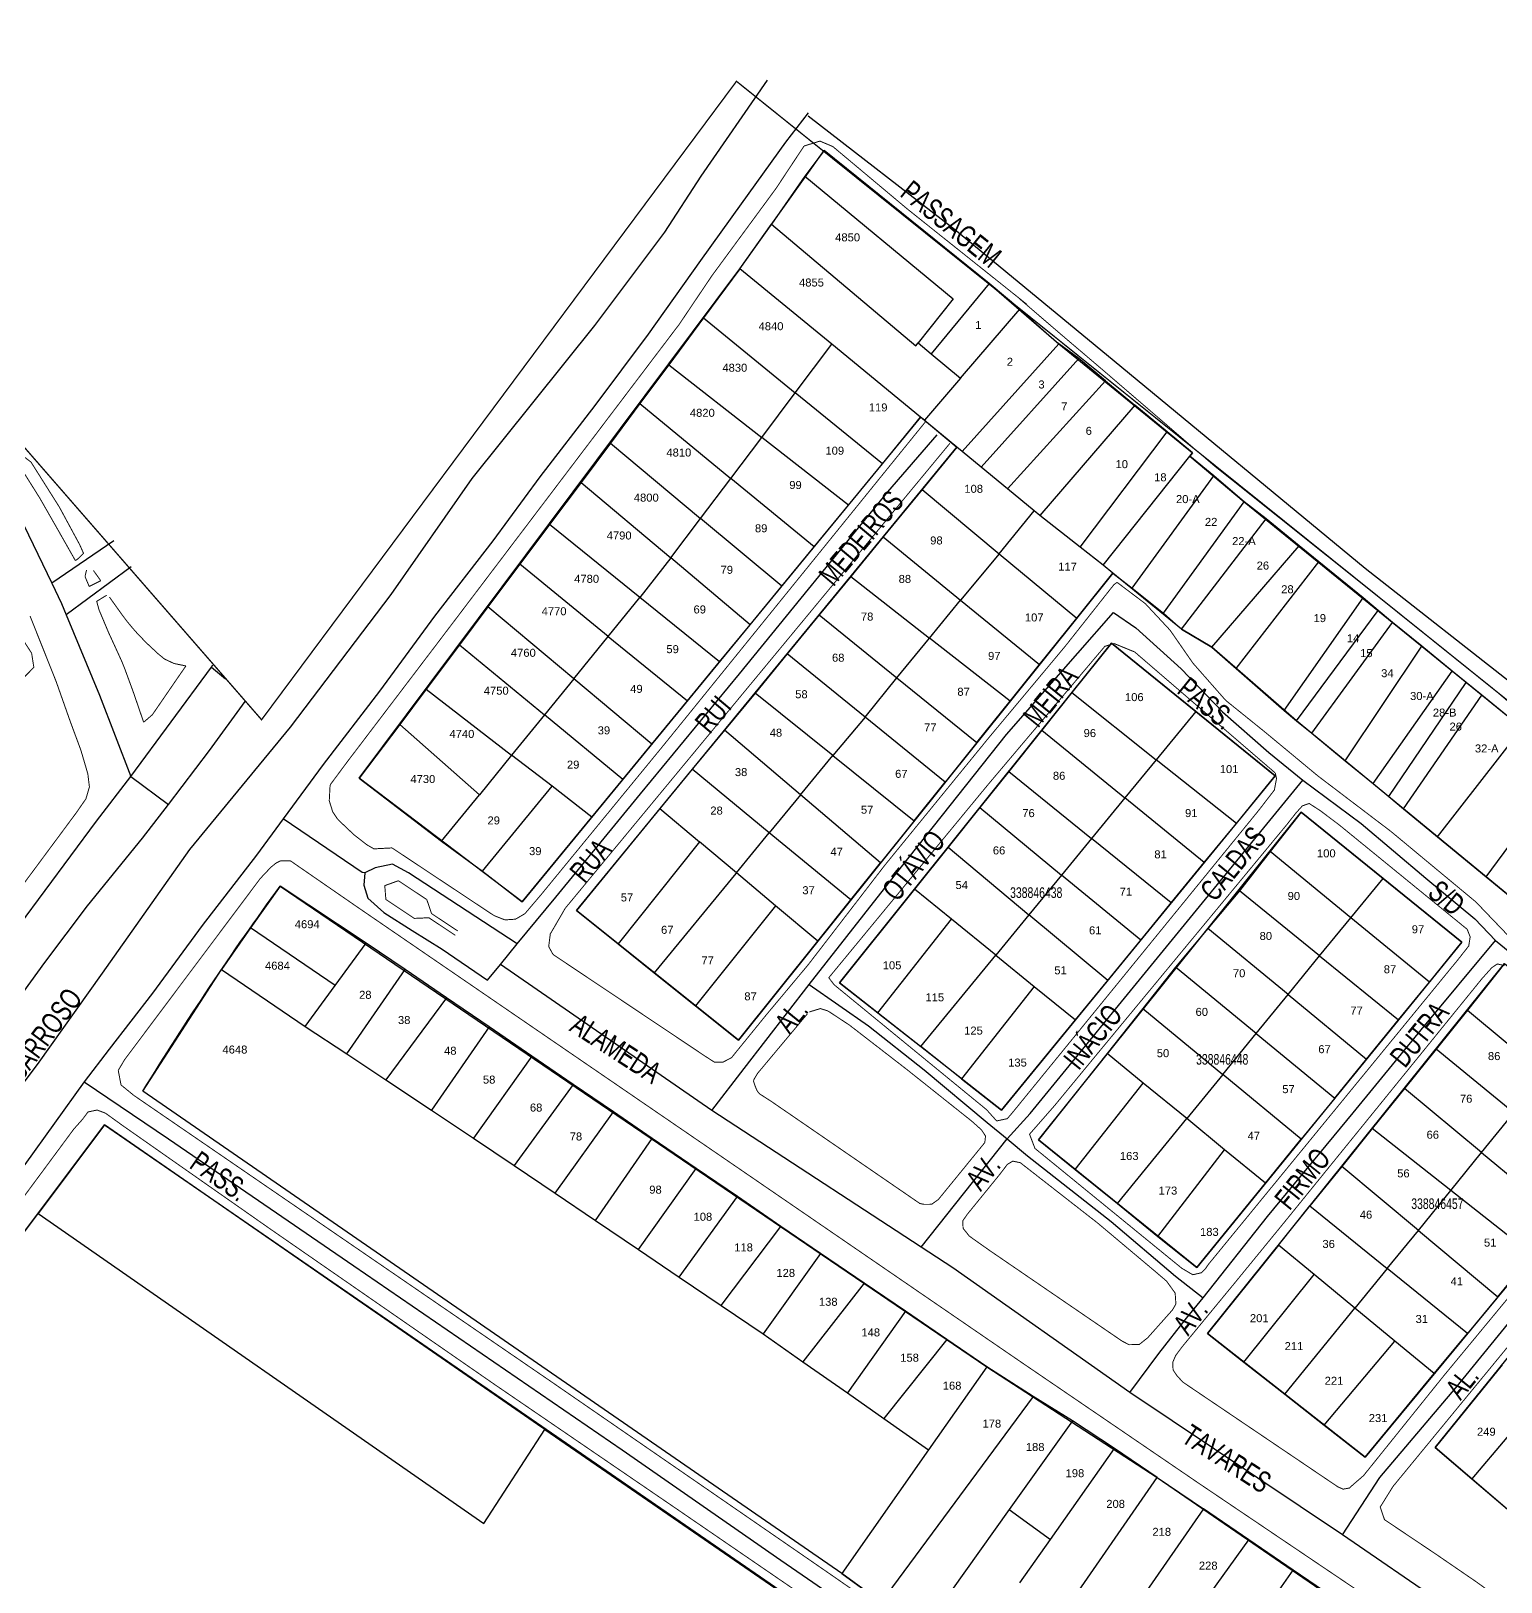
# Model space of a CAD drawing. Extents: x 203640 to 206998, y 4842129 to 4844379.
# Drawn here: x 206419.8 to 206695.2, y 4843734.6 to 4844025.3 of the extents above; entities that cross this region are included whole.
import ezdxf
from ezdxf.enums import TextEntityAlignment as Align

# ---------------------------------------------------------------- set-up
doc = ezdxf.new("R2010")
doc.units = 0
doc.header["$LTSCALE"] = 1.5
doc.header["$MEASUREMENT"] = 0
doc.linetypes.add('PHANTOMX2', pattern=[5, 2.5, -0.5, 0.5, -0.5, 0.5, -0.5])
doc.linetypes.add('TRACO_25', pattern=[8, 3, -1, 1, -1, 1, -1])
for name, color, linetype in [('CD-MALHA-LOTES', 40, 'CONTINUOUS'), ('CD_TXT_QUADRA', 7, 'CONTINUOUS'), ('LM-LIM-SETOR-FISCAL', 7, 'CONTINUOUS'), ('RU-QUADRAS', 210, 'CONTINUOUS'), ('SV-EIXO-RUA-N-PAV', 6, 'CONTINUOUS'), ('SV-EIXO-RUA-PAV', 20, 'CONTINUOUS'), ('SV-RUA-NAO-PAV-S-GUIA-C-GUIA', 7, 'PHANTOMX2'), ('SV-RUA-PAVIM-S-GUIA-C-GUIA', 7, 'CONTINUOUS'), ('SV-TXT-RUA-N-PAV-S-GUIA-C-GUIA', 7, 'CONTINUOUS'), ('SV-TXT-RUA-PAV-S-GUIA-C-GUIA', 7, 'CONTINUOUS'), ('Th_NmrPorta', 1, 'CONTINUOUS')]:
    doc.layers.add(name, color=color, linetype=linetype)
doc.styles.add('ARIAL', font='ARIAL.TTF')
doc.styles.add('MONOTXT', font='ARIAL.TTF', dxfattribs={"height": 0.2})
doc.styles.get("Standard").update_dxf_attribs({"font": 'ARIAL.TTF'})
doc.linetypes.add('Limite', pattern='A,20,-3,[130,ltypeshp.shx,S=6.35,R=0,X=0,Y=0],-3,20', length=46)

msp = doc.modelspace()

# ---------------------------------------------------------------- linework, layer by layer
at = {"layer": 'CD-MALHA-LOTES', "linetype": 'Continuous'}
for points in [[(206568.4, 4844002.91), (206564.82, 4843998.07)], [(206599.35, 4843978.01), (206568.4, 4844002.91)], [(206564.82, 4843998.07), (206558.56, 4843989.08)], [(206564.82, 4843998.07), (206592.57, 4843975.11)], [(206552.62, 4843980.73), (206558.56, 4843989.08)], [(206558.56, 4843989.08), (206585.59, 4843966.28)], [(206552.62, 4843980.73), (206545.8, 4843971.54)], [(206569.86, 4843966.59), (206552.62, 4843980.73)], [(206599.35, 4843978.01), (206588.46, 4843964.82)], [(206605.09, 4843973.19), (206599.35, 4843978.01)], [(206592.57, 4843975.11), (206586.03, 4843966.84)], [(206545.8, 4843971.54), (206539.3, 4843962.77)], [(206545.8, 4843971.54), (206563.02, 4843957.52)], [(206593.98, 4843960.24), (206605.09, 4843973.19)], [(206611.98, 4843967.01), (206605.09, 4843973.19)], [(206563.02, 4843957.52), (206569.86, 4843966.59)], [(206586.49, 4843952.96), (206569.86, 4843966.59)], [(206585.59, 4843966.28), (206586.03, 4843966.84)], [(206586.03, 4843966.84), (206588.46, 4843964.82)], [(206588.46, 4843964.82), (206593.98, 4843960.24)], [(206594.27, 4843946.53), (206612.39, 4843966.65)], [(206612.39, 4843966.65), (206611.98, 4843967.01)], [(206616.11, 4843963.91), (206612.39, 4843966.65)], [(206539.3, 4843962.77), (206533.9, 4843955.47)], [(206539.3, 4843962.77), (206556.72, 4843949.15)], [(206597.84, 4843943.58), (206616.11, 4843963.91)], [(206621.16, 4843959.74), (206616.11, 4843963.91)], [(206593.98, 4843960.24), (206587.21, 4843952.36)], [(206602.77, 4843939.51), (206621.16, 4843959.74)], [(206621.16, 4843959.74), (206626.6, 4843955.21)], [(206556.72, 4843949.15), (206563.02, 4843957.52)], [(206579.37, 4843944.2), (206563.02, 4843957.52)], [(206533.9, 4843955.47), (206528.4, 4843948.05)], [(206533.9, 4843955.47), (206550.92, 4843941.47)], [(206626.6, 4843955.21), (206608.86, 4843934.51)], [(206632.71, 4843950.2), (206626.6, 4843955.21)], [(206579.37, 4843944.2), (206586.49, 4843952.96)], [(206587.21, 4843952.36), (206586.49, 4843952.96)], [(206587.21, 4843952.36), (206593.31, 4843947.32)], [(206528.4, 4843948.05), (206522.88, 4843940.68)], [(206528.4, 4843948.05), (206545.27, 4843933.97)], [(206550.92, 4843941.47), (206556.72, 4843949.15)], [(206572.98, 4843936.43), (206556.72, 4843949.15)], [(206593.31, 4843947.32), (206586.76, 4843939.35)], [(206594.27, 4843946.53), (206593.31, 4843947.32)], [(206616.41, 4843928.54), (206632.71, 4843950.2)], [(206637.42, 4843946.26), (206632.71, 4843950.2)], [(206597.84, 4843943.58), (206594.27, 4843946.53)], [(206620.67, 4843925.17), (206636.91, 4843945.61)], [(206636.91, 4843945.61), (206637.42, 4843946.26)], [(206641.42, 4843941.92), (206636.91, 4843945.61)], [(206572.98, 4843936.43), (206579.37, 4843944.2)], [(206602.77, 4843939.51), (206597.84, 4843943.58)], [(206626.1, 4843920.87), (206641.42, 4843941.92)], [(206647.08, 4843937.06), (206641.42, 4843941.92)], [(206522.88, 4843940.68), (206516.97, 4843932.79)], [(206522.88, 4843940.68), (206539.67, 4843926.56)], [(206545.27, 4843933.97), (206550.92, 4843941.47)], [(206566.56, 4843928.63), (206550.92, 4843941.47)], [(206586.76, 4843939.35), (206579.49, 4843930.48)], [(206586.76, 4843939.35), (206601.2, 4843927.33)], [(206607.77, 4843935.39), (206602.77, 4843939.51)], [(206566.56, 4843928.63), (206572.98, 4843936.43)], [(206632, 4843916.21), (206647.08, 4843937.06)], [(206651.2, 4843933.89), (206647.08, 4843937.06)], [(206516.97, 4843932.79), (206511.42, 4843925.36)], [(206533.9, 4843919.13), (206516.97, 4843932.79)], [(206539.67, 4843926.56), (206545.27, 4843933.97)], [(206560.52, 4843921.28), (206545.27, 4843933.97)], [(206601.2, 4843927.33), (206607.77, 4843935.39)], [(206608.86, 4843934.51), (206607.77, 4843935.39)], [(206616.41, 4843928.54), (206608.86, 4843934.51)], [(206635.38, 4843913.2), (206651.2, 4843933.89)], [(206657.43, 4843928.83), (206651.2, 4843933.89)], [(206579.49, 4843930.48), (206573.4, 4843923.1)], [(206579.49, 4843930.48), (206593.99, 4843918.66)], [(206560.52, 4843921.28), (206566.56, 4843928.63)], [(206601.2, 4843927.33), (206593.99, 4843918.66)], [(206601.2, 4843927.33), (206615.73, 4843915.27)], [(206620.67, 4843925.17), (206616.41, 4843928.54)], [(206641.07, 4843909.8), (206657.43, 4843928.83)], [(206661.07, 4843925.85), (206657.43, 4843928.83)], [(206511.42, 4843925.36), (206505.44, 4843917.37)], [(206527.98, 4843911.85), (206511.42, 4843925.36)], [(206539.67, 4843926.56), (206533.9, 4843919.13)], [(206554.56, 4843914.04), (206539.67, 4843926.56)], [(206622.5, 4843923.72), (206620.67, 4843925.17)], [(206645.63, 4843905.81), (206661.07, 4843925.85)], [(206669.38, 4843919.1), (206661.07, 4843925.85)], [(206554.56, 4843914.04), (206560.52, 4843921.28)], [(206573.4, 4843923.1), (206567.49, 4843915.86)], [(206573.4, 4843923.1), (206588.15, 4843911.53)], [(206615.73, 4843915.27), (206622.5, 4843923.72)], [(206622.5, 4843923.72), (206626.1, 4843920.87)], [(206527.98, 4843911.85), (206533.9, 4843919.13)], [(206548.82, 4843907.08), (206533.9, 4843919.13)], [(206588.15, 4843911.53), (206593.99, 4843918.66)], [(206593.99, 4843918.66), (206608.77, 4843906.58)], [(206626.1, 4843920.87), (206632, 4843916.21)], [(206654.6, 4843897.98), (206669.38, 4843919.1)], [(206672.24, 4843916.71), (206669.38, 4843919.1)], [(206505.44, 4843917.37), (206500.13, 4843910.28)], [(206521.52, 4843903.91), (206505.44, 4843917.37)], [(206567.49, 4843915.86), (206561.5, 4843908.56)], [(206567.49, 4843915.86), (206582.07, 4843904.07)], [(206632, 4843916.21), (206635.38, 4843913.2)], [(206656.92, 4843896.05), (206672.24, 4843916.71)], [(206674.89, 4843914.47), (206672.24, 4843916.71)], [(206548.82, 4843907.08), (206554.56, 4843914.04)], [(206608.77, 4843906.58), (206615.73, 4843915.27)], [(206635.38, 4843913.2), (206641.07, 4843909.8)], [(206659.77, 4843893.7), (206674.89, 4843914.47)], [(206680.41, 4843910), (206674.89, 4843914.47)], [(206500.13, 4843910.28), (206493.89, 4843901.94)], [(206500.13, 4843910.28), (206516.03, 4843897.16)], [(206521.52, 4843903.91), (206527.98, 4843911.85)], [(206527.98, 4843911.85), (206542.8, 4843899.76)], [(206582.07, 4843904.07), (206588.15, 4843911.53)], [(206603.28, 4843899.71), (206588.15, 4843911.53)], [(206622.24, 4843910.6), (206614.81, 4843901.32)], [(206638.04, 4843897.77), (206622.24, 4843910.6)], [(206641.07, 4843909.8), (206645.63, 4843905.81)], [(206666.05, 4843888.53), (206680.41, 4843910)], [(206686.1, 4843905.36), (206680.41, 4843910)], [(206542.8, 4843899.76), (206548.82, 4843907.08)], [(206561.5, 4843908.56), (206555.49, 4843901.24)], [(206576.09, 4843896.72), (206561.5, 4843908.56)], [(206521.52, 4843903.91), (206516.03, 4843897.16)], [(206536.14, 4843891.66), (206521.52, 4843903.91)], [(206576.09, 4843896.72), (206582.07, 4843904.07)], [(206582.07, 4843904.07), (206597.05, 4843891.94)], [(206603.28, 4843899.71), (206608.77, 4843906.58)], [(206645.63, 4843905.81), (206654.6, 4843897.98)], [(206671.25, 4843884.26), (206686.1, 4843905.36)], [(206688.67, 4843903.18), (206686.1, 4843905.36)], [(206493.89, 4843901.94), (206488.91, 4843895.31)], [(206493.89, 4843901.94), (206509.88, 4843889.59)], [(206555.49, 4843901.24), (206549.76, 4843894.26)], [(206570.05, 4843889.53), (206555.49, 4843901.24)], [(206614.81, 4843901.32), (206609.18, 4843894.29)], [(206614.81, 4843901.32), (206630.63, 4843888.74)], [(206674.2, 4843881.82), (206688.67, 4843903.18)], [(206676.97, 4843879.54), (206691.63, 4843900.82)], [(206691.63, 4843900.82), (206688.67, 4843903.18)], [(206699.18, 4843894.68), (206691.63, 4843900.82)], [(206536.14, 4843891.66), (206542.8, 4843899.76)], [(206597.05, 4843891.94), (206603.28, 4843899.71)], [(206654.6, 4843897.98), (206656.92, 4843896.05)], [(206488.91, 4843895.31), (206481.32, 4843885.25)], [(206503.83, 4843882.15), (206488.91, 4843895.31)], [(206516.03, 4843897.16), (206509.88, 4843889.59)], [(206530.7, 4843885.05), (206516.03, 4843897.16)], [(206576.09, 4843896.72), (206570.05, 4843889.53)], [(206591.12, 4843884.53), (206576.09, 4843896.72)], [(206638.04, 4843897.77), (206630.63, 4843888.74)], [(206652.92, 4843885.7), (206638.04, 4843897.77)], [(206656.92, 4843896.05), (206659.77, 4843893.7)], [(206549.76, 4843894.26), (206543.7, 4843886.96)], [(206563.99, 4843882.15), (206549.76, 4843894.26)], [(206609.18, 4843894.29), (206603, 4843886.56)], [(206609.18, 4843894.29), (206624.75, 4843881.58)], [(206659.77, 4843893.7), (206666.05, 4843888.53)], [(206683.34, 4843874.3), (206699.18, 4843894.68)], [(206509.88, 4843889.59), (206503.83, 4843882.15)], [(206517.44, 4843883.75), (206509.88, 4843889.59)], [(206530.7, 4843885.05), (206536.14, 4843891.66)], [(206563.99, 4843882.15), (206570.05, 4843889.53)], [(206570.05, 4843889.53), (206585.3, 4843877.27)], [(206597.05, 4843891.94), (206591.12, 4843884.53)], [(206543.7, 4843886.96), (206537.65, 4843879.6)], [(206558.15, 4843875.06), (206543.7, 4843886.96)], [(206603, 4843886.56), (206597.56, 4843879.76)], [(206603, 4843886.56), (206618.52, 4843873.98)], [(206630.63, 4843888.74), (206624.75, 4843881.58)], [(206645.65, 4843876.81), (206630.63, 4843888.74)], [(206666.05, 4843888.53), (206671.25, 4843884.26)], [(206692.43, 4843866.81), (206707.89, 4843887.67)], [(206481.32, 4843885.25), (206496.75, 4843873.45)], [(206504.41, 4843867.84), (206517.44, 4843883.75)], [(206524.89, 4843877.99), (206517.44, 4843883.75)], [(206524.89, 4843877.99), (206530.7, 4843885.05)], [(206585.3, 4843877.27), (206591.12, 4843884.53)], [(206645.65, 4843876.81), (206652.92, 4843885.7)], [(206671.25, 4843884.26), (206674.2, 4843881.82)], [(206496.75, 4843873.45), (206503.83, 4843882.15)], [(206563.99, 4843882.15), (206558.15, 4843875.06)], [(206578.99, 4843869.39), (206563.99, 4843882.15)], [(206624.75, 4843881.58), (206618.52, 4843873.98)], [(206639.62, 4843869.45), (206624.75, 4843881.58)], [(206674.2, 4843881.82), (206676.97, 4843879.54)], [(206511.84, 4843862.13), (206524.89, 4843877.99)], [(206537.65, 4843879.6), (206522.04, 4843860.47)], [(206537.65, 4843879.6), (206545.1, 4843873.34)], [(206597.56, 4843879.76), (206591.64, 4843872.37)], [(206597.56, 4843879.76), (206612.9, 4843867.13)], [(206657.79, 4843878.92), (206651.98, 4843871.52)], [(206673.12, 4843866.5), (206657.79, 4843878.92)], [(206676.97, 4843879.54), (206683.34, 4843874.3)], [(206551.98, 4843867.55), (206558.15, 4843875.06)], [(206573.45, 4843862.47), (206558.15, 4843875.06)], [(206585.3, 4843877.27), (206578.99, 4843869.39)], [(206639.62, 4843869.45), (206645.65, 4843876.81)], [(206496.75, 4843873.45), (206504.41, 4843867.84)], [(206545.1, 4843873.34), (206529.84, 4843854.21)], [(206551.98, 4843867.55), (206545.1, 4843873.34)], [(206591.64, 4843872.37), (206585.33, 4843864.48)], [(206591.64, 4843872.37), (206606.79, 4843859.69)], [(206618.52, 4843873.98), (206612.9, 4843867.13)], [(206633.43, 4843861.89), (206618.52, 4843873.98)], [(206683.34, 4843874.3), (206692.43, 4843866.81)], [(206573.45, 4843862.47), (206578.99, 4843869.39)], [(206633.43, 4843861.89), (206639.62, 4843869.45)], [(206651.98, 4843871.52), (206646.23, 4843864.19)], [(206667.09, 4843859.12), (206651.98, 4843871.52)], [(206504.41, 4843867.84), (206511.84, 4843862.13)], [(206551.85, 4843867.4), (206536.57, 4843848.82)], [(206551.98, 4843867.55), (206551.85, 4843867.4)], [(206559.33, 4843861.38), (206551.98, 4843867.55)], [(206612.9, 4843867.13), (206606.79, 4843859.69)], [(206627.73, 4843854.93), (206612.9, 4843867.13)], [(206667.09, 4843859.12), (206673.12, 4843866.5)], [(206687.9, 4843854.52), (206673.12, 4843866.5)], [(206692.43, 4843866.81), (206697.99, 4843862.23)], [(206466.52, 4843865.06), (206460.97, 4843857.23)], [(206482.64, 4843854.33), (206466.52, 4843865.06)], [(206585.33, 4843864.48), (206571.3, 4843846.95)], [(206592.28, 4843858.83), (206585.33, 4843864.48)], [(206646.23, 4843864.19), (206640.32, 4843857.11)], [(206661.25, 4843851.98), (206646.23, 4843864.19)], [(206522.04, 4843860.47), (206529.84, 4843854.21)], [(206559.33, 4843861.38), (206544.33, 4843842.6)], [(206567.25, 4843854.72), (206559.33, 4843861.38)], [(206567.25, 4843854.72), (206573.45, 4843862.47)], [(206627.73, 4843854.93), (206633.43, 4843861.89)], [(206460.97, 4843857.23), (206455.55, 4843849.45)], [(206476.82, 4843846.41), (206460.97, 4843857.23)], [(206578.47, 4843841.3), (206592.28, 4843858.83)], [(206600.57, 4843852.1), (206592.28, 4843858.83)], [(206606.79, 4843859.69), (206600.57, 4843852.1)], [(206621.54, 4843847.35), (206606.79, 4843859.69)], [(206661.25, 4843851.98), (206667.09, 4843859.12)], [(206681.81, 4843847.06), (206667.09, 4843859.12)], [(206476.82, 4843846.41), (206482.64, 4843854.33)], [(206489.91, 4843849.42), (206482.64, 4843854.33)], [(206552.38, 4843836.15), (206567.25, 4843854.72)], [(206621.54, 4843847.35), (206627.73, 4843854.93)], [(206640.32, 4843857.11), (206634.26, 4843849.84)], [(206655.34, 4843844.74), (206640.32, 4843857.11)], [(206681.81, 4843847.06), (206687.9, 4843854.52)], [(206529.84, 4843854.21), (206536.57, 4843848.82)], [(206586.51, 4843834.97), (206600.57, 4843852.1)], [(206600.57, 4843852.1), (206607.77, 4843846.24)], [(206655.34, 4843844.74), (206661.25, 4843851.98)], [(206661.25, 4843851.98), (206676.04, 4843839.98)], [(206440.8, 4843826.63), (206455.55, 4843849.45)], [(206455.55, 4843849.45), (206471.21, 4843838.76)], [(206478.98, 4843833.6), (206489.91, 4843849.42)], [(206497.68, 4843844.11), (206489.91, 4843849.42)], [(206536.57, 4843848.82), (206544.33, 4843842.6)], [(206634.26, 4843849.84), (206628.12, 4843842.13)], [(206649.36, 4843837.42), (206634.26, 4843849.84)], [(206695.88, 4843850.54), (206688.93, 4843841.79)], [(206471.21, 4843838.76), (206476.82, 4843846.41)], [(206571.3, 4843846.95), (206578.47, 4843841.3)], [(206607.77, 4843846.24), (206594.17, 4843828.94)], [(206607.77, 4843846.24), (206615.49, 4843839.97)], [(206615.49, 4843839.97), (206621.54, 4843847.35)], [(206676.04, 4843839.98), (206681.81, 4843847.06)], [(206497.68, 4843844.11), (206486.28, 4843828.75)], [(206505.65, 4843838.66), (206497.68, 4843844.11)], [(206649.36, 4843837.42), (206655.34, 4843844.74)], [(206655.34, 4843844.74), (206670.05, 4843832.63)], [(206544.33, 4843842.6), (206552.38, 4843836.15)], [(206578.47, 4843841.3), (206586.51, 4843834.97)], [(206601.65, 4843823.05), (206615.49, 4843839.97)], [(206628.12, 4843842.13), (206621.42, 4843833.7)], [(206628.12, 4843842.13), (206643.09, 4843829.75)], [(206670.05, 4843832.63), (206676.04, 4843839.98)], [(206688.93, 4843841.79), (206683.07, 4843834.5)], [(206688.93, 4843841.79), (206703.45, 4843829.77)], [(206471.21, 4843838.76), (206478.98, 4843833.6)], [(206505.65, 4843838.66), (206494.84, 4843823.06)], [(206513.69, 4843833.16), (206505.65, 4843838.66)], [(206643.09, 4843829.75), (206649.36, 4843837.42)], [(206649.36, 4843837.42), (206664.08, 4843825.31)], [(206594.17, 4843828.94), (206586.51, 4843834.97)], [(206683.07, 4843834.5), (206677.12, 4843827.1)], [(206697.61, 4843822.56), (206683.07, 4843834.5)], [(206478.98, 4843833.6), (206486.28, 4843828.75)], [(206513.69, 4843833.16), (206502.72, 4843817.83)], [(206521.41, 4843827.88), (206513.69, 4843833.16)], [(206621.42, 4843833.7), (206608.55, 4843817.52)], [(206628.21, 4843828.14), (206621.42, 4843833.7)], [(206664.08, 4843825.31), (206670.05, 4843832.63)], [(206486.28, 4843828.75), (206494.84, 4843823.06)], [(206594.17, 4843828.94), (206601.65, 4843823.05)], [(206615.45, 4843811.96), (206628.21, 4843828.14)], [(206636.34, 4843821.49), (206628.21, 4843828.14)], [(206643.09, 4843829.75), (206636.34, 4843821.49)], [(206657.8, 4843817.6), (206643.09, 4843829.75)], [(206571.74, 4843736.26), (206440.8, 4843826.63)], [(206521.41, 4843827.88), (206510.37, 4843812.68)], [(206528.96, 4843822.72), (206521.41, 4843827.88)], [(206664.08, 4843825.31), (206657.8, 4843817.6)], [(206677.12, 4843827.1), (206671.1, 4843819.61)], [(206691.59, 4843815.12), (206677.12, 4843827.1)], [(206494.84, 4843823.06), (206502.72, 4843817.83)], [(206518.02, 4843807.5), (206528.96, 4843822.72)], [(206536.2, 4843817.77), (206528.96, 4843822.72)], [(206691.59, 4843815.12), (206697.61, 4843822.56)], [(206433.62, 4843820.31), (206421.2, 4843803.69)], [(206515.56, 4843763.62), (206433.62, 4843820.31)], [(206623.35, 4843805.59), (206636.34, 4843821.49)], [(206643.45, 4843815.65), (206636.34, 4843821.49)], [(206671.1, 4843819.61), (206665.38, 4843812.5)], [(206685.84, 4843808.01), (206671.1, 4843819.61)], [(206502.72, 4843817.83), (206510.37, 4843812.68)], [(206525.58, 4843802.38), (206536.2, 4843817.77)], [(206544.42, 4843812.15), (206536.2, 4843817.77)], [(206608.55, 4843817.52), (206615.45, 4843811.96)], [(206651.1, 4843809.38), (206657.8, 4843817.6)], [(206630.93, 4843799.37), (206643.45, 4843815.65)], [(206651.1, 4843809.38), (206643.45, 4843815.65)], [(206685.84, 4843808.01), (206691.59, 4843815.12)], [(206691.59, 4843815.12), (206706.66, 4843802.64)], [(206510.37, 4843812.68), (206518.02, 4843807.5)], [(206533.62, 4843796.94), (206544.42, 4843812.15)], [(206552.16, 4843806.86), (206544.42, 4843812.15)], [(206615.45, 4843811.96), (206623.35, 4843805.59)], [(206665.38, 4843812.5), (206659.44, 4843805.11)], [(206679.74, 4843800.5), (206665.38, 4843812.5)], [(206638.23, 4843793.6), (206651.1, 4843809.38)], [(206679.74, 4843800.5), (206685.84, 4843808.01)], [(206701.14, 4843795.96), (206685.84, 4843808.01)], [(206518.02, 4843807.5), (206525.58, 4843802.38)], [(206541.25, 4843791.78), (206552.16, 4843806.86)], [(206560.3, 4843801.29), (206552.16, 4843806.86)], [(206623.35, 4843805.59), (206630.93, 4843799.37)], [(206653.55, 4843797.78), (206659.44, 4843805.11)], [(206659.44, 4843805.11), (206673.89, 4843793.41)], [(206375.77, 4843742.94), (206421.2, 4843803.69)], [(206421.2, 4843803.69), (206504.65, 4843745.63)], [(206525.58, 4843802.38), (206533.62, 4843796.94)], [(206549.16, 4843786.43), (206560.3, 4843801.29)], [(206567.76, 4843796.21), (206560.3, 4843801.29)], [(206630.93, 4843799.37), (206638.23, 4843793.6)], [(206673.89, 4843793.41), (206679.74, 4843800.5)], [(206679.74, 4843800.5), (206694.61, 4843788.06)], [(206533.62, 4843796.94), (206541.25, 4843791.78)], [(206567.76, 4843796.21), (206557, 4843781.12)], [(206575.91, 4843790.65), (206567.76, 4843796.21)], [(206653.55, 4843797.78), (206640.21, 4843781.19)], [(206660.21, 4843792.28), (206653.55, 4843797.78)], [(206673.89, 4843793.41), (206667.84, 4843785.96)], [(206688.92, 4843781.23), (206673.89, 4843793.41)], [(206694.61, 4843788.06), (206701.14, 4843795.96)], [(206541.25, 4843791.78), (206549.16, 4843786.43)], [(206575.91, 4843790.65), (206564.46, 4843775.91)], [(206583.65, 4843785.37), (206575.91, 4843790.65)], [(206647.02, 4843775.85), (206660.21, 4843792.28)], [(206667.84, 4843785.96), (206660.21, 4843792.28)], [(206694.61, 4843788.06), (206688.92, 4843781.23)], [(206549.16, 4843786.43), (206557, 4843781.12)], [(206583.65, 4843785.37), (206572.77, 4843770.08)], [(206591.39, 4843780.1), (206583.65, 4843785.37)], [(206654.71, 4843769.81), (206667.84, 4843785.96)], [(206675.33, 4843779.77), (206667.84, 4843785.96)], [(206557, 4843781.12), (206564.46, 4843775.91)], [(206591.39, 4843780.1), (206579.61, 4843765.29)], [(206598.88, 4843774.99), (206591.39, 4843780.1)], [(206640.21, 4843781.19), (206647.02, 4843775.85)], [(206662.08, 4843764.03), (206675.33, 4843779.77)], [(206682.69, 4843773.68), (206675.33, 4843779.77)], [(206682.69, 4843773.68), (206688.92, 4843781.23)], [(206564.46, 4843775.91), (206572.77, 4843770.08)], [(206647.02, 4843775.85), (206654.71, 4843769.81)], [(206598.88, 4843774.99), (206587.99, 4843759.42)], [(206607.59, 4843769.39), (206598.88, 4843774.99)], [(206669.75, 4843758.01), (206682.69, 4843773.68)], [(206695.42, 4843775.36), (206682.87, 4843759.86)], [(206572.77, 4843770.08), (206579.61, 4843765.29)], [(206607.59, 4843769.39), (206579.13, 4843730.83)], [(206614.93, 4843764.86), (206607.59, 4843769.39)], [(206654.71, 4843769.81), (206662.08, 4843764.03)], [(206702.89, 4843769.48), (206689.78, 4843753.96)], [(206579.61, 4843765.29), (206587.99, 4843759.42)], [(206614.93, 4843764.86), (206603.07, 4843748.24)], [(206622.83, 4843759.66), (206614.93, 4843764.86)], [(206504.65, 4843745.63), (206516.11, 4843763.24)], [(206516.11, 4843763.24), (206515.56, 4843763.62)], [(206516.11, 4843763.24), (206664, 4843661.38)], [(206662.08, 4843764.03), (206669.75, 4843758.01)], [(206587.99, 4843759.42), (206571.74, 4843736.26)], [(206610.81, 4843742.58), (206622.83, 4843759.66)], [(206630.81, 4843754.23), (206622.83, 4843759.66)], [(206682.87, 4843759.86), (206689.78, 4843753.96)], [(206613.26, 4843728.88), (206630.81, 4843754.23)], [(206630.81, 4843754.23), (206639.46, 4843748.33)], [(206689.78, 4843753.96), (206697.29, 4843747.52)], [(206603.07, 4843748.24), (206586.75, 4843725.23)], [(206603.07, 4843748.24), (206610.81, 4843742.58)], [(206639.46, 4843748.33), (206627.75, 4843731.41)], [(206648, 4843742.51), (206639.46, 4843748.33)], [(206605.11, 4843734.49), (206610.81, 4843742.58)], [(206635.83, 4843725.6), (206648, 4843742.51)], [(206656.27, 4843736.88), (206648, 4843742.51)], [(206571.74, 4843736.26), (206579.13, 4843730.83)], [(206628.34, 4843696.86), (206656.27, 4843736.88)], [(206665.08, 4843730.88), (206656.27, 4843736.88)]]:
    msp.add_lwpolyline(points, dxfattribs=at)
at = {"layer": 'LM-LIM-SETOR-FISCAL', "linetype": 'Limite', "ltscale": 0.1}
msp.add_lwpolyline([(206102.2, 4844310.76, 0.25, 0.25, 0), (206463.03, 4843896.23, 0.25, 0.25, 0), (206552, 4844015.88, 0.25, 0.25, 0), (206955.36, 4843691.91, 0.25, 0.25, 0)], format="xyseb", dxfattribs=at)
at = {"layer": 'RU-QUADRAS', "color": 6, "linetype": 'Continuous'}
msp.add_lwpolyline([(206765.72, 4843806.5), (206656.92, 4843896.05), (206641.07, 4843909.8), (206635.38, 4843913.2), (206622.5, 4843923.72), (206552.38, 4843836.15), (206522.04, 4843860.47), (206593.31, 4843947.32), (206586.49, 4843952.96), (206511.84, 4843862.13), (206481.32, 4843885.25), (206552.62, 4843980.73), (206568.4, 4844002.91), (206599.35, 4843978.01), (206612.39, 4843966.65), (206637.42, 4843946.26), (206636.91, 4843945.61), (206647.08, 4843937.06), (206718.84, 4843878.73)], dxfattribs=at)
for points in [[(206571.3, 4843846.95), (206622.24, 4843910.6), (206652.92, 4843885.7), (206601.65, 4843823.05)], [(206608.55, 4843817.52), (206657.79, 4843878.92), (206687.9, 4843854.52), (206638.23, 4843793.6)], [(206640.21, 4843781.19), (206695.88, 4843850.54), (206726.03, 4843826.01), (206669.75, 4843758.01)], [(206682.87, 4843759.86), (206731.11, 4843819.44), (206760.8, 4843795.27), (206712.11, 4843734.79)]]:
    msp.add_lwpolyline(points, close=True, dxfattribs=at)
msp.add_lwpolyline([(206806.42, 4843574.43), (206673.01, 4843666.45), (206611.73, 4843708.26), (206602.72, 4843713.61), (206571.74, 4843736.26), (206440.8, 4843826.63, -0.019382), (206466.52, 4843865.06), (206598.88, 4843774.99), (206630.81, 4843754.23), (206781.34, 4843650.84)], format="xyb", dxfattribs=at)
msp.add_lwpolyline([(206356.95, 4843718.13), (206433.62, 4843820.31), (206801.08, 4843566.97), (206701.57, 4843430.31), (206643.53, 4843367.98, 0.010094), (206529.73, 4843450.17), (206587.28, 4843533.87), (206495.16, 4843607.55, -0.024032), (206463.73, 4843631.54), (206474.79, 4843645.36), (206464.5, 4843653.32), (206463.55, 4843652.13), (206458.05, 4843656.2), (206459.49, 4843658.01), (206449.49, 4843666.08), (206443.63, 4843670.22), (206432.93, 4843657.06), (206405.62, 4843678.85), (206398.45, 4843685.57)], format="xyb", close=True, dxfattribs=at)
at = {"layer": 'SV-EIXO-RUA-N-PAV'}
for points in [[(206565.42, 4844009.38), (206592.82, 4843988.19), (206622.77, 4843963.5), (206669.79, 4843924.63), (206699.07, 4843901.64), (206726.65, 4843878.53), (206757.91, 4843853.83), (206789.43, 4843828.09), (206821.09, 4843802.22), (206859.44, 4843770.7), (206887.94, 4843747.71), (206921.82, 4843719.34), (206943.63, 4843700.69), (206955.35, 4843692.21)], [(206622.62, 4843916.3), (206626.83, 4843913.47), (206635.31, 4843905.8), (206643.07, 4843897.71), (206651.73, 4843890.09), (206658.12, 4843884.92), (206669.05, 4843876.76), (206681.17, 4843866.54), (206690.35, 4843858.92), (206694.2, 4843854.85), (206704.63, 4843846.37), (206715.89, 4843837.53), (206725.07, 4843830.61), (206731.03, 4843825.72), (206737.02, 4843821.08), (206745.33, 4843814.5), (206756.93, 4843804.29), (206760.99, 4843800.91), (206762.41, 4843799.2), (206763.97, 4843796.06), (206764.16, 4843793)]]:
    msp.add_lwpolyline(points, dxfattribs=at)
at = {"layer": 'SV-EIXO-RUA-PAV'}
for points in [[(206272.44, 4843632.7), (206287.47, 4843652.92), (206296.62, 4843665.26), (206303.5, 4843674.95), (206309.87, 4843683.79), (206318.89, 4843695.95), (206328.72, 4843708.79), (206337.47, 4843721.63), (206350.03, 4843738.3), (206361.51, 4843753.6), (206374.9, 4843770.54), (206383.5, 4843783.24), (206395.25, 4843798.81), (206407.82, 4843814.11), (206421.08, 4843831.65), (206433.23, 4843848.72), (206449.62, 4843871.9), (206468.47, 4843894.85), (206487.32, 4843919.71), (206502.49, 4843941.43), (206525.44, 4843970.12), (206538.55, 4843987.6), (206545.38, 4843998.12), (206557.84, 4844016.07)], [(206565.44, 4844009.96), (206561.16, 4844004.45), (206552.87, 4843992.94), (206545.25, 4843982.28), (206535.44, 4843968.49), (206525.46, 4843955.12), (206515.13, 4843941.75), (206506.33, 4843929.74), (206495.42, 4843915.61), (206485.1, 4843901.56), (206474.58, 4843887.82), (206467.09, 4843877.68), (206462.08, 4843870.85), (206451.93, 4843857.65), (206442.62, 4843844.96), (206434.5, 4843834.47), (206429.82, 4843828.38), (206418.68, 4843812.89), (206410.39, 4843801.89), (206400.07, 4843788.19), (206389.74, 4843773.89), (206378.24, 4843759.16), (206369.44, 4843747.49), (206360.05, 4843734.54)], [(206408.13, 4843958.67), (206412.87, 4843944.63), (206418.52, 4843932.7), (206423.74, 4843921.81), (206425.55, 4843918.02), (206426.43, 4843915.89), (206432.67, 4843900.84), (206438.53, 4843885.62)], [(206505.34, 4843847.43), (206507.76, 4843850.38), (206510.92, 4843854.23), (206518.18, 4843863.01), (206534.01, 4843882.32), (206552.58, 4843904.81), (206580.35, 4843938.95), (206589.59, 4843949.65)], [(206435.34, 4843929.76), (206423.74, 4843921.81)], [(206438.6, 4843924.89), (206426.43, 4843915.89)], [(206547.39, 4843823.02), (206553.42, 4843830.86), (206565.64, 4843846.63), (206582.92, 4843868.66), (206602.61, 4843893.44), (206622.62, 4843916.3)], [(206057.35, 4843352.97), (206084.92, 4843393.3), (206114.72, 4843438.12), (206174.45, 4843525.24), (206200.31, 4843561.95), (206231.76, 4843606.55), (206287.43, 4843683.15), (206343.43, 4843758.87), (206387.34, 4843817.05), (206391.46, 4843822.46), (206395.37, 4843827.6), (206403.17, 4843838.27), (206432.08, 4843877.23), (206438.53, 4843885.62), (206453.63, 4843906.07), (206453.9, 4843906.53)], [(206453.63, 4843906.07), (206456.25, 4843903.88)], [(206269.79, 4843645.45), (206281.84, 4843661.01), (206292.8, 4843675.37), (206303.1, 4843689.84), (206316.03, 4843706.71), (206328.75, 4843725.34), (206338.72, 4843738.82), (206349.9, 4843753.51), (206361.07, 4843768.41), (206370.94, 4843781.56), (206378.39, 4843791.97), (206386.94, 4843802.93), (206396.36, 4843814.54), (206403.37, 4843823.97), (206412.36, 4843836.9), (206422.44, 4843850.71), (206430.44, 4843861.34), (206440.74, 4843874.05), (206445.59, 4843880.37), (206453.3, 4843890.46), (206459.98, 4843899.67)], [(206438.53, 4843885.62), (206445.59, 4843880.37)], [(206586.57, 4843797.37), (206602.73, 4843817.66), (206607.04, 4843822.42), (206658.12, 4843884.92)], [(206510.92, 4843854.23), (206490.56, 4843867.57), (206487.56, 4843869.15), (206484.29, 4843868.5), (206482.36, 4843867.52), (206481.89, 4843867.62), (206467.09, 4843877.68)], [(206482.36, 4843867.52), (206482.17, 4843865.22), (206482.92, 4843862.8), (206485.96, 4843860.1), (206491.22, 4843856.71), (206496.86, 4843853.21), (206505.34, 4843847.43)], [(206625.7, 4843770.18), (206631.11, 4843777.43), (206636.32, 4843784.06), (206639.4, 4843787.88), (206651.48, 4843803.16), (206667.5, 4843822.58), (206680.29, 4843838.13), (206694.2, 4843854.85)], [(206820.44, 4843715.63), (206818.98, 4843711.38), (206809.28, 4843699.63), (206797.93, 4843686), (206787.82, 4843673.25), (206784.24, 4843668.43), (206780.86, 4843665.82), (206777.03, 4843666.69), (206742.37, 4843690.57), (206703.35, 4843717.51), (206665.54, 4843743.48), (206625.7, 4843770.18), (206592.51, 4843793.49), (206547.39, 4843823.02), (206507.76, 4843850.38)], [(206565.64, 4843846.63), (206576.73, 4843838.84), (206587.15, 4843830.63), (206598.97, 4843820.77), (206602.73, 4843817.66), (206606.55, 4843814.51), (206622.19, 4843802.22), (206634.27, 4843791.96), (206639.4, 4843787.88)], [(206429.82, 4843828.38), (206445.57, 4843817.72), (206480.31, 4843793.9), (206530.57, 4843759.38), (206560.28, 4843738.73), (206623.32, 4843695.35), (206684.18, 4843652.53), (206757.43, 4843603.09), (206795.29, 4843577.47), (206804.02, 4843571.08)], [(206665.54, 4843743.48), (206672.52, 4843754.24), (206686.76, 4843771.04), (206696.71, 4843783.19), (206709.1, 4843798.43), (206719.2, 4843810.43), (206731.03, 4843825.72)]]:
    msp.add_lwpolyline(points, dxfattribs=at)
at = {"layer": 'SV-RUA-NAO-PAV-S-GUIA-C-GUIA', "linetype": 'TRACO_25', "const_width": 0.18, "flags": 128}
for points in [[(206955.36, 4843689.26), (206937.25, 4843703.5), (206906.84, 4843727.91), (206878.64, 4843751.31), (206846.97, 4843777.08), (206802.25, 4843813.81), (206749.47, 4843857.17), (206704.36, 4843893.03), (206693.88, 4843901.92), (206665.14, 4843924.93), (206641.57, 4843943.76), (206620.65, 4843961.76), (206613.14, 4843968.15), (206605.52, 4843974.7), (206605.8, 4843974.55), (206584.03, 4843991.93), (206570.05, 4844003.65)], [(206822.6, 4843717.57), (206822.14, 4843720.73), (206819.48, 4843725.04), (206814.11, 4843731.48), (206801.12, 4843745.96), (206793.69, 4843754.24), (206774.06, 4843773.91), (206766.5, 4843781.72), (206766.14, 4843784.85), (206765.87, 4843790.04), (206765.61, 4843796.17), (206763.57, 4843800.64), (206758.15, 4843805.8), (206750.9, 4843812.69), (206737.83, 4843823.72), (206726.29, 4843832.58), (206715.4, 4843840.51), (206704.74, 4843848.85), (206697.28, 4843855.02), (206690.52, 4843862.08), (206674.6, 4843875.3), (206660.91, 4843885.71), (206651, 4843893.93), (206643.65, 4843899.86), (206637.5, 4843906.85), (206633.23, 4843913.01), (206628.62, 4843917.96), (206623.3, 4843921.98)], [(206621.01, 4843909.99), (206622.74, 4843910.51), (206626.6, 4843908.93), (206652.93, 4843886.26)], [(206656.75, 4843878.68), (206658, 4843880.08), (206659.28, 4843880.54), (206661.38, 4843879.18), (206664.9, 4843876.53), (206688.89, 4843856.96)]]:
    msp.add_lwpolyline(points, dxfattribs=at)
at = {"layer": 'SV-RUA-PAVIM-S-GUIA-C-GUIA', "const_width": 0.18}
for points in [[(206564.66, 4844003.75), (206559.44, 4843995.84)], [(206567.63, 4844004.67), (206564.66, 4844003.75)], [(206570.05, 4844003.65), (206567.63, 4844004.67)], [(206559.44, 4843995.84), (206547.39, 4843979.43)], [(206547.39, 4843979.43), (206541.21, 4843970.24)], [(206540.58, 4843969.42), (206496.56, 4843911.34)], [(206541.21, 4843970.24), (206540.58, 4843969.42)], [(206538.08, 4843891.13), (206587.45, 4843952.13)], [(206429.95, 4843923.07), (206430.25, 4843924.28)], [(206431.52, 4843924.21), (206432.9, 4843922.29)], [(206430.74, 4843921.2), (206429.95, 4843923.07)], [(206432.9, 4843922.29), (206430.74, 4843921.2)], [(206432.58, 4843916.82), (206432.14, 4843918.42), (206434.02, 4843919.57)], [(206434.53, 4843919.21), (206436.93, 4843915.86)], [(206434.36, 4843912.59), (206432.58, 4843916.82)], [(206436.93, 4843915.86), (206437.83, 4843914.66), (206438.79, 4843913.5), (206439.78, 4843912.37), (206441.45, 4843910.64), (206443.65, 4843908.59), (206444.84, 4843907.61), (206446.63, 4843906.77)], [(206436.79, 4843907.29), (206434.36, 4843912.59)], [(206496.56, 4843911.34), (206479.08, 4843888.34)], [(206437.46, 4843905.62), (206436.79, 4843907.29)], [(206446.63, 4843906.77), (206448.85, 4843906.31)], [(206439.05, 4843901.28), (206437.46, 4843905.62)], [(206448.85, 4843906.31), (206446.12, 4843902.34)], [(206440.94, 4843895.76), (206439.05, 4843901.28)], [(206446.12, 4843902.34), (206442.58, 4843897.18)], [(206442.58, 4843897.18), (206440.94, 4843895.76)], [(206515.45, 4843863.51), (206538.08, 4843891.13)], [(206479.08, 4843888.34), (206475.87, 4843884.01)], [(206475.87, 4843884.01), (206475.71, 4843881.04), (206476.36, 4843878.97), (206477.29, 4843877.57)], [(206477.29, 4843877.57), (206480.31, 4843874.7)], [(206480.31, 4843874.7), (206482.75, 4843872.8)], [(206482.75, 4843872.8), (206484.08, 4843872.03), (206487.47, 4843872.21)], [(206487.47, 4843872.21), (206506.57, 4843859.53)], [(206488.66, 4843866.06), (206486.11, 4843865.14), (206486.32, 4843862.54)], [(206493.98, 4843862.53), (206488.66, 4843866.06)], [(206512.36, 4843859.88), (206515.45, 4843863.51)], [(206486.32, 4843862.54), (206491.64, 4843859)], [(206494.88, 4843859.9), (206493.98, 4843862.53)], [(206491.64, 4843859), (206494.37, 4843859.12)], [(206494.37, 4843859.12), (206498.97, 4843856.07)], [(206499.47, 4843856.85), (206494.88, 4843859.9)], [(206506.57, 4843859.53), (206508.61, 4843858.72)], [(206508.61, 4843858.72), (206510.6, 4843858.85)], [(206510.6, 4843858.85), (206512.36, 4843859.88)], [(206498.97, 4843856.07), (206499.33, 4843855.82)], [(206499.79, 4843856.64), (206499.47, 4843856.85)], [(206565.28, 4843841.11), (206555.95, 4843829.96)], [(206569.16, 4843841.64), (206567.72, 4843842.1), (206565.65, 4843841.47)], [(206573.17, 4843839), (206569.16, 4843841.64)], [(206583.82, 4843830.76), (206573.17, 4843839)], [(206555.34, 4843828.93), (206555.17, 4843828.56)], [(206555.17, 4843828.56), (206555.5, 4843827.57)], [(206555.95, 4843829.96), (206555.34, 4843828.93)], [(206596.04, 4843821.03), (206583.82, 4843830.76)], [(206555.5, 4843827.57), (206555.88, 4843826.65)], [(206555.88, 4843826.65), (206556.31, 4843826.13)], [(206556.31, 4843826.13), (206558.57, 4843824.67)], [(206558.57, 4843824.67), (206586.35, 4843805.57)], [(206597.91, 4843819.36), (206596.04, 4843821.03)], [(206598.66, 4843818.2), (206597.91, 4843819.36)], [(206589.82, 4843806.32), (206598.52, 4843816.99)], [(206598.52, 4843816.99), (206598.66, 4843818.2)], [(206586.35, 4843805.57), (206587.16, 4843805.41)], [(206587.16, 4843805.41), (206588.56, 4843805.42)], [(206588.56, 4843805.42), (206589.82, 4843806.32)]]:
    msp.add_lwpolyline(points, dxfattribs=at)
at = {"layer": 'SV-RUA-PAVIM-S-GUIA-C-GUIA', "linetype": 'Continuous', "const_width": 0.18, "flags": 128}
for points in [[(206591.98, 4843948.03), (206519.92, 4843860.9), (206517.12, 4843856.08), (206516.82, 4843853.72), (206517.56, 4843852.37), (206517.81, 4843852.12), (206546.11, 4843833.19), (206547.86, 4843832.06), (206549.51, 4843832.08), (206551.07, 4843832.9), (206557.63, 4843840.98), (206565.43, 4843850.31), (206579.79, 4843868.97), (206599.18, 4843892.75), (206613.6, 4843910.02), (206622.67, 4843921.5), (206623.3, 4843921.98)], [(206395.51, 4843834.51), (206428.38, 4843878.88), (206430.13, 4843881.42), (206430.78, 4843883.65), (206430.48, 4843886.09), (206429.19, 4843890.49), (206427.15, 4843896.01), (206424.54, 4843903.41), (206419.66, 4843915.66)], [(206418.08, 4843911.59), (206419.95, 4843908.72), (206420.37, 4843906.03), (206418.45, 4843904.1)], [(206621.01, 4843909.99), (206599.15, 4843884.1), (206569.29, 4843847.88), (206570.29, 4843846.57), (206598.85, 4843823.15), (206600.74, 4843821.04), (206602.73, 4843821.47), (206603.63, 4843822.51), (206649.78, 4843879.18), (206652.77, 4843883.06), (206653.17, 4843885.22), (206652.93, 4843886.26)], [(206656.75, 4843878.68), (206655.09, 4843876.56), (206618.8, 4843832.66), (206611.62, 4843823.95), (206606.9, 4843818.55), (206607.92, 4843815.89), (206635.43, 4843793.43), (206637.48, 4843792.22), (206639.12, 4843792.59), (206639.84, 4843793.32), (206640.4, 4843794.15), (206687.14, 4843851.24), (206689.18, 4843853.83), (206689.45, 4843855.54), (206688.89, 4843856.96)], [(206806.02, 4843573.85), (206798.34, 4843579.03), (206662.85, 4843670.5), (206625.64, 4843697.13), (206569.61, 4843736.07), (206517.25, 4843772.21), (206439.08, 4843825.84), (206436.7, 4843827.79), (206436.18, 4843830.51), (206437.4, 4843832.57), (206462.81, 4843866.5), (206464.77, 4843868.58), (206465.75, 4843869.38), (206466.52, 4843869.76), (206468.42, 4843869.79), (206468.77, 4843869.56), (206481.3, 4843860.9), (206548.7, 4843814.7), (206604.7, 4843776.27), (206638.76, 4843753.03), (206680.05, 4843725.16), (206734, 4843688.08), (206777.77, 4843658.26)], [(206725.96, 4843824.01), (206724.27, 4843821.39), (206684.6, 4843773.4), (206670.83, 4843756.26), (206669.45, 4843754.55), (206668.1, 4843753.39), (206666.8, 4843752.24), (206665.66, 4843752.04), (206664.69, 4843752.45), (206635.69, 4843772.05), (206634.59, 4843773.2), (206633.79, 4843774.37), (206633.73, 4843775.81), (206634.28, 4843777.09), (206635.51, 4843778.74), (206645.07, 4843790.35), (206654.05, 4843801.33), (206691.64, 4843847.68), (206693.5, 4843849.76), (206694.52, 4843850.46), (206695.88, 4843850.17)], [(206431.95, 4843655.24), (206420.16, 4843664.46), (206366.72, 4843708.26), (206356.44, 4843716.09), (206355.14, 4843718.26), (206355.2, 4843720.31), (206356.88, 4843723.23), (206403.12, 4843786.05), (206427.85, 4843819.51), (206429.47, 4843821.33), (206430.51, 4843822.72), (206432.2, 4843823.09), (206433.77, 4843822.51), (206436.97, 4843820.2), (206464.66, 4843800.79), (206506.62, 4843771.7), (206540.46, 4843748.56), (206563.29, 4843732.9), (206603.33, 4843705.22), (206623.18, 4843691.43), (206646.82, 4843675.45), (206663.49, 4843663.49), (206737.07, 4843613.03)], [(206762.41, 4843796.19), (206762.65, 4843794.15), (206760.66, 4843791.41), (206753.8, 4843783.32), (206744.09, 4843771.95), (206728.85, 4843752.7), (206712.81, 4843733.52), (206708.05, 4843727.92), (206706.87, 4843726.32), (206706.06, 4843725.28), (206703.18, 4843726.01), (206697.78, 4843729.47), (206690.66, 4843734.62), (206682.98, 4843739.89), (206673.4, 4843746.32), (206672.6, 4843748.69), (206674.99, 4843752.54), (206698.19, 4843780.78), (206730.91, 4843820.58), (206733.73, 4843820.1)]]:
    msp.add_lwpolyline(points, dxfattribs=at)
for points in [[(206428.13, 4843926.09), (206424.72, 4843932.1), (206421.42, 4843937.87), (206418.15, 4843943.08), (206416.19, 4843946.6), (206416.68, 4843946.93), (206419.84, 4843944.51), (206425.15, 4843936.08), (206428.96, 4843929.03), (206429.68, 4843927.41), (206428.48, 4843926.26)], [(206601.23, 4843810.91), (206595.24, 4843803.55), (206594.39, 4843802.32), (206594.45, 4843800.92), (206595.61, 4843799.47), (206596.33, 4843798.95), (206599.53, 4843796.69), (206624.21, 4843779.8), (206625.54, 4843779.11), (206627.44, 4843779.14), (206629.04, 4843780.41), (206633.67, 4843785.61), (206634.32, 4843786.74), (206634.18, 4843788.78), (206632.58, 4843791.01), (206630.3, 4843792.96), (206619.67, 4843801.9), (206605.18, 4843813.21), (206603.77, 4843813.51), (206602.75, 4843812.9)]]:
    msp.add_lwpolyline(points, close=True, dxfattribs=at)

# ---------------------------------------------------------------- texts
at = {"layer": 'CD_TXT_QUADRA', "linetype": 'Continuous', "width": 0.7}
for s, style, p in [('338846438', 'ARIAL', (206603.26, 4843862.83)), ('338846448', 'ARIAL', (206638.1, 4843831.59)), ('338846457', 'MONOTXT', (206678.41, 4843804.53))]:
    msp.add_text(s, height=2, dxfattribs=dict(at, style=style)).set_placement(p)
at = {"layer": 'SV-TXT-RUA-N-PAV-S-GUIA-C-GUIA', "style": 'ARIAL', "width": 0.7}
msp.add_text('PASSAGEM', height=4, rotation=321, dxfattribs=at).set_placement((206582.43, 4843994.48))
at = {"layer": 'SV-TXT-RUA-PAV-S-GUIA-C-GUIA', "style": 'ARIAL', "width": 0.7}
for s, rotation, p in [('RUA                          RUI                           MEDEIROS', 50, (206523.52, 4843865.41)), ('AL.                        OTÁVIO                         MEIRA', 51, (206561.99, 4843837.11)), ('PASS.                                             S/D', 321, (206634.31, 4843901.37)), ('AV.                     INÁCIO                         CALDAS', 51, (206597.76, 4843807.7)), ('AV.                                                           ALMIRANTE                                                  BARROSO', 53.4392, (206330.39, 4843710.09)), ('AV.                      FIRMO                    DUTRA', 51, (206636.61, 4843780.61)), ('ALAMEDA', 327, (206520.5, 4843838.05)), ('AL.              ARNOBIO           NOBRE', 51, (206687.64, 4843768.54)), ('PASS.', 325, (206449.28, 4843812.36)), ('TAVARES', 327, (206635.11, 4843761.04))]:
    msp.add_text(s, height=4, rotation=rotation, dxfattribs=at).set_placement(p)
at = {"layer": 'Th_NmrPorta', "color": 1}
for s, p in [('4850', (206570.49, 4843986.63)), ('4855', (206563.72, 4843978.17)), ('4840', (206556.14, 4843969.98)), ('1', (206596.73, 4843970.21)), ('4830', (206549.36, 4843962.2)), ('2', (206602.64, 4843963.32)), ('3', (206608.56, 4843959.06)), ('4820', (206543.27, 4843953.75)), ('119', (206576.79, 4843954.76)), ('7', (206612.83, 4843954.96)), ('6', (206617.42, 4843950.37)), ('109', (206568.67, 4843946.65)), ('4810', (206538.87, 4843946.31)), ('10', (206623.01, 4843944.13)), ('18', (206630.24, 4843941.67)), ('4800', (206532.77, 4843937.86)), ('99', (206561.89, 4843940.22)), ('108', (206594.69, 4843939.51)), ('20-A', (206634.34, 4843937.58)), ('89', (206555.46, 4843932.11)), ('22', (206639.76, 4843933.31)), ('4790', (206527.69, 4843930.76)), ('98', (206588.29, 4843929.83)), ('22-A', (206644.85, 4843929.71)), ('79', (206549.02, 4843924.33)), ('117', (206612.27, 4843924.92)), ('26', (206649.45, 4843925.12)), ('4780', (206521.6, 4843922.64)), ('88', (206582.38, 4843922.62)), ('28', (206654.05, 4843920.69)), ('4770', (206515.5, 4843916.56)), ('69', (206543.95, 4843916.9)), ('78', (206575.31, 4843915.57)), ('107', (206606.03, 4843915.4)), ('19', (206660.12, 4843915.28)), ('4760', (206509.74, 4843908.78)), ('59', (206538.87, 4843909.46)), ('14', (206666.36, 4843911.51)), ('68', (206569.89, 4843907.86)), ('97', (206599.13, 4843908.19)), ('15', (206668.83, 4843908.72)), ('34', (206672.77, 4843904.95)), ('4750', (206504.66, 4843901.68)), ('49', (206532.09, 4843902.02)), ('58', (206563, 4843901.01)), ('87', (206593.38, 4843901.47)), ('106', (206624.78, 4843900.47)), ('30-A', (206678.19, 4843900.68)), ('28-B', (206682.46, 4843897.57)), ('39', (206526, 4843894.24)), ('77', (206587.14, 4843894.78)), ('26', (206685.58, 4843894.95)), ('4740', (206498.23, 4843893.57)), ('48', (206558.23, 4843893.8)), ('96', (206617.03, 4843893.73)), ('32-A', (206690.34, 4843890.85)), ('29', (206520.24, 4843887.82)), ('38', (206551.7, 4843886.42)), ('67', (206581.72, 4843886.09)), ('86', (206611.28, 4843885.73)), ('101', (206642.54, 4843886.98)), ('4730', (206490.91, 4843885.12)), ('29', (206505.35, 4843877.36)), ('28', (206547.1, 4843879.21)), ('57', (206575.31, 4843879.37)), ('76', (206605.54, 4843878.73)), ('91', (206636.03, 4843878.74)), ('39', (206513.14, 4843871.61)), ('47', (206569.6, 4843871.5)), ('66', (206600.03, 4843871.74)), ('81', (206630.28, 4843871)), ('100', (206660.75, 4843871.19)), ('54', (206593.03, 4843865.25)), ('57', (206530.32, 4843862.93)), ('37', (206564.34, 4843864.28)), ('71', (206623.78, 4843864.01)), ('90', (206655.25, 4843863.2)), ('4694', (206469.25, 4843857.91)), ('67', (206537.87, 4843856.86)), ('61', (206618.04, 4843856.76)), ('97', (206678.51, 4843856.96)), ('80', (206650, 4843855.71)), ('77', (206545.43, 4843851.12)), ('4684', (206463.67, 4843850.14)), ('105', (206579.4, 4843850.21)), ('51', (206611.54, 4843849.27)), ('70', (206645, 4843848.72)), ('87', (206673.26, 4843849.47)), ('28', (206481.3, 4843844.68)), ('87', (206553.47, 4843844.4)), ('115', (206587.4, 4843844.21)), ('38', (206488.58, 4843839.95)), ('60', (206638, 4843841.48)), ('77', (206667, 4843841.73)), ('125', (206594.65, 4843837.97)), ('4648', (206455.71, 4843834.42)), ('48', (206497.22, 4843834.2)), ('50', (206630.74, 4843833.74)), ('67', (206661, 4843834.49)), ('86', (206692.78, 4843833.2)), ('135', (206602.9, 4843831.98)), ('58', (206504.5, 4843828.79)), ('57', (206654.25, 4843827)), ('76', (206687.53, 4843825.21)), ('68', (206513.3, 4843823.55)), ('78', (206520.76, 4843818.13)), ('47', (206647.75, 4843818.26)), ('66', (206681.28, 4843818.46)), ('163', (206623.83, 4843814.48)), ('56', (206675.78, 4843811.22)), ('98', (206535.66, 4843808.16)), ('173', (206631.08, 4843807.99)), ('108', (206543.96, 4843803.09)), ('46', (206668.77, 4843803.48)), ('183', (206638.84, 4843800.25)), ('118', (206551.58, 4843797.34)), ('36', (206661.77, 4843797.99)), ('51', (206692.03, 4843798.24)), ('128', (206559.48, 4843792.56)), ('41', (206685.78, 4843791)), ('138', (206567.44, 4843787.15)), ('201', (206648.19, 4843784.08)), ('31', (206679.22, 4843783.93)), ('148', (206575.4, 4843781.41)), ('211', (206654.69, 4843778.84)), ('158', (206582.68, 4843776.67)), ('221', (206662.19, 4843772.35)), ('168', (206590.64, 4843771.43)), ('178', (206598.09, 4843764.32)), ('231', (206670.45, 4843765.36)), ('249', (206690.73, 4843762.8)), ('188', (206606.21, 4843759.93)), ('198', (206613.66, 4843755.03)), ('208', (206621.28, 4843749.28)), ('218', (206629.92, 4843744.04)), ('228', (206638.63, 4843737.71))]:
    msp.add_text(s, height=1.5, dxfattribs=at).set_placement(p, align=Align.MIDDLE_LEFT)

doc.saveas('drawing.dxf')
